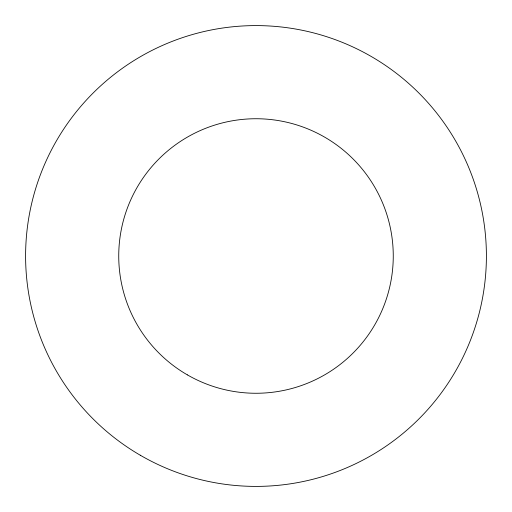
<?xml version="1.0" encoding="UTF-8"?>
<svg xmlns="http://www.w3.org/2000/svg" width="512" height="512" viewBox="0 0 512 512"><rect width="100%" height="100%" fill="white"/><g stroke="black" fill="none" stroke-linecap="round" stroke-linejoin="round"><path stroke-width="0.77" d="M187.373 374.874A137.261 137.261 0 0 0 393.261 256A137.261 137.261 0 0 0 187.373 137.126A137.261 137.261 0 0 0 187.373 374.874M140.282 455.232A230.4 230.4 0 0 0 486.4 256.602A230.4 230.4 0 0 0 141.318 56.166A230.4 230.4 0 0 0 140.282 455.232"/></g></svg>
